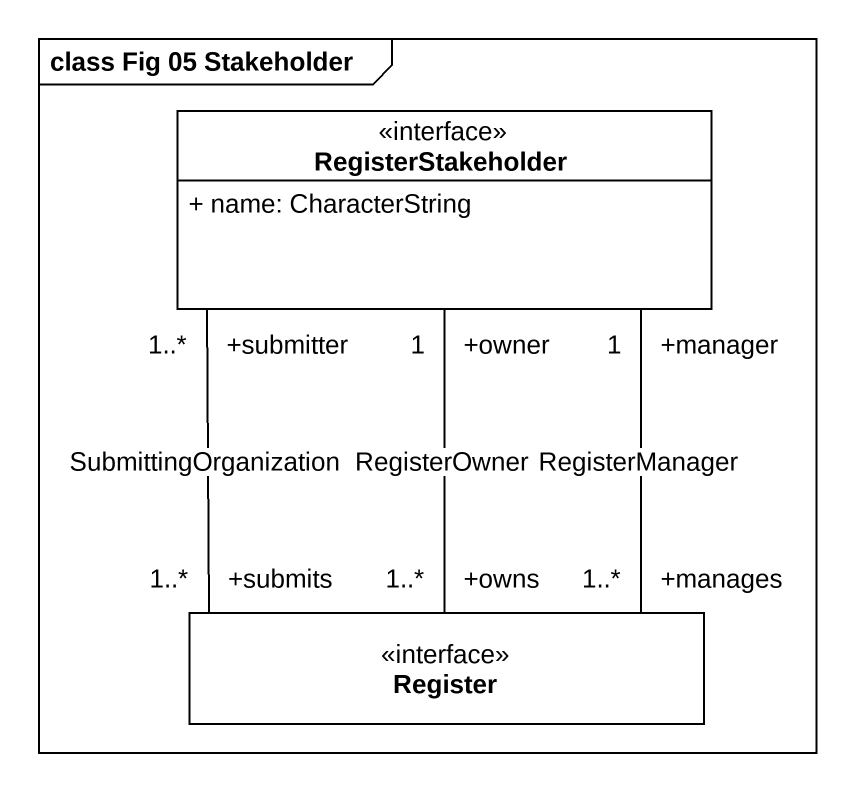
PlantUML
@startuml
mainframe class Fig 05 Stakeholder
hide circle
hide empty members
skinparam classAttributeIconSize 0
class RegisterStakeholder <<interface>> #FFFFFF {
  + name: CharacterString
}
class Register <<interface>> #FFFFFF
Register "+owns\n1..*" -up- "+owner\n1" RegisterStakeholder : RegisterOwner
Register "+submits\n1..*" -up- "+submitter\n1..*" RegisterStakeholder : SubmittingOrganization
Register "+manages\n1..*" -up- "+manager\n1" RegisterStakeholder : RegisterManager
@enduml
